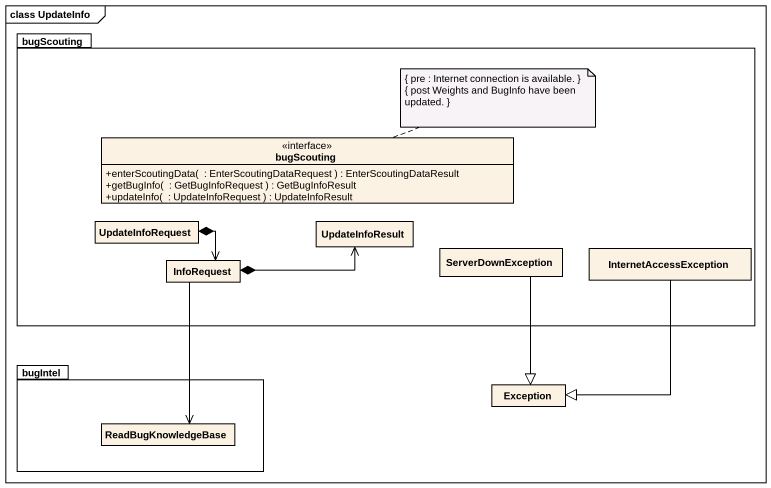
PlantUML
@startuml
mainframe class UpdateInfo
hide circle
hide empty members
skinparam classAttributeIconSize 0
package bugScouting {
  interface "bugScouting" as bugScouting_2 {
    +enterScoutingData(  : EnterScoutingDataRequest ) : EnterScoutingDataResult
    +getBugInfo(  : GetBugInfoRequest ) : GetBugInfoResult
    +updateInfo(  : UpdateInfoRequest ) : UpdateInfoResult
  }
  class UpdateInfoRequest
  class UpdateInfoResult
  class InfoRequest
  class ServerDownException
  class InternetAccessException
}
package bugIntel {
  class ReadBugKnowledgeBase
}
class "Exception" as Exception_
UpdateInfoRequest *--> InfoRequest
InfoRequest *-right-> UpdateInfoResult
InfoRequest --> ReadBugKnowledgeBase
ServerDownException --|> Exception_
InternetAccessException --|> Exception_
note right of bugScouting_2
  { pre : Internet connection is available. }
  { post Weights and BugInfo have been updated. }
end note
@enduml
